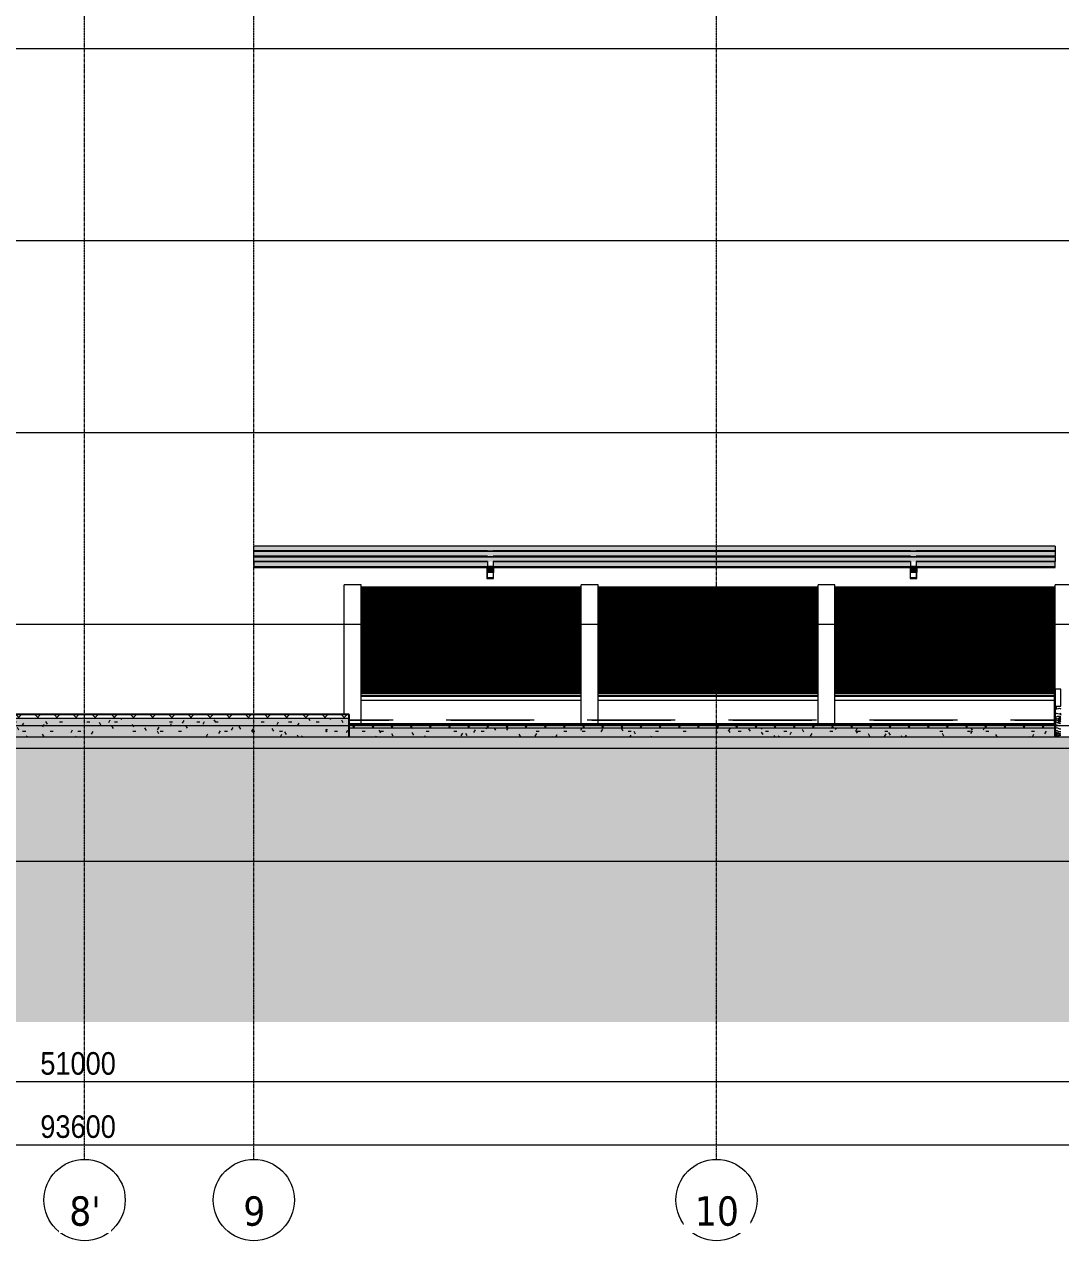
# Model space of a CAD drawing. Header units: millimetres. Extents: x 25061 to 259291, y -8723 to 35400.
# Drawn here: x 79485 to 97853, y -8723 to 12830 of the extents above; entities that cross this region are included whole.
import ezdxf

# ---------------------------------------------------------------- set-up
doc = ezdxf.new("R2010")
doc.units = ezdxf.units.MM
doc.linetypes.add('Centre', pattern=[31.75, 6.35, -4.7625, 15.875, -4.7625])
doc.linetypes.add('Grid Line', pattern=[22.225, 12.7, -3.175, 3.175, -3.175])
for name, color, linetype, lineweight in [('0-1', 7, 'Continuous', 5), ('A-ANNO-DIMS', 211, 'Continuous', 9), ('A-ANNO-DIMS-160', 211, 'Continuous', 9), ('A-DETL-GENF-1', 9, 'Continuous', 9), ('A-DETL-THIN', 151, 'Continuous', 9), ('A-FLOR-1', 10, 'Continuous', 25), ('A-FLOR-2', 7, 'Continuous', 9), ('A-FLOR-3', 192, 'Continuous', 25), ('A-FLOR-LEVL-2', 51, 'Centre', 9), ('A-FLOR-MCUT', 51, 'Continuous', 9), ('A-FLOR-PATT-3', 8, 'Continuous', 9), ('A-GLAZ-CURT', 52, 'Continuous', 9), ('A-GLAZ-CWMG', 51, 'Continuous', 9), ('A-WALL', 113, 'Continuous', 9), ('A-WALL-1', 113, 'Continuous', 18), ('A-WALL-PATT-4', 111, 'Continuous', 9), ('C-PRKG', 70, 'Continuous', 9), ('S-COLS', 52, 'Continuous', 9), ('S-COLS-2', 52, 'Continuous', 18), ('S-GRID-1', 1, 'Grid Line', 9), ('S-GRID-IDEN', 1, 'Continuous', 9)]:
    doc.layers.add(name, color=color, linetype=linetype, lineweight=lineweight)
doc.styles.add('Tahoma_B_1', font='tahomabd.ttf', dxfattribs={"height": 520})
doc.styles.add('UTM Avo', font='', dxfattribs={"width": 0.9, "height": 400})
doc.styles.get('UTM Avo').set_extended_font_data('UTM Avo')
doc.dimstyles.new('1_Dim_chi_tiet_2_5', dxfattribs={"dimscale": 304.8, "dimtxt": 399.720379, "dimasz": 0.629921, "dimexe": 0.524934, "dimexo": 0.0625, "dimgap": 0.052493, "dimtad": 1, "dimdec": 0, "dimrnd": 5, "dimzin": 0, "dimdsep": 46, "dimtxsty": 'UTM Avo', "dimblk1": 'OBLIQUE', "dimblk2": 'OBLIQUE', "dimsah": 1, "dimcen": 0.09, "dimdle": 0.524934, "dimazin": 0, "dimtfac": 1, "dimtdec": 4, "dimtix": 1, "dimtmove": 0, "dimatfit": 3, "dimfxl": 1.049869, "dimfxlon": 1, "dimtvp": 1, "dimtolj": 1, "dimtzin": 0, "dimarcsym": 2})
pattern_1 = [(0, (81080.3, 14125), (650.24, 162.56), [53.645, -434.035, 53.645, -434.035, -2600.96]), (0, (81080.3, 14125), (650.24, 162.56), [-975.36, 53.645, -921.715, 53.645, -434.035, -1137.92]), (0, (81080.3, 14125), (650.24, 162.56), [-2438.4, 53.645, -271.475, 53.645, -759.155]), (120, (81324.14, 14206.28), (-465.9011, 481.8444), [53.645, -434.035, 53.645, -3034.995]), (120, (81324.14, 14206.28), (-465.9011, 481.8444), [-541.325, -434.035, 53.645, -921.715, -1625.6]), (120, (81324.14, 14206.28), (-465.9011, 481.8444), [-1950.72, 53.645, -434.035, 53.645, -1084.275]), (120, (81324.14, 14206.28), (-465.9011, 481.8444), [-2492.045, -271.475, 53.645, -759.155]), (240, (81405.42, 14531.4), (-184.3389, -644.4044), [53.645, -434.035, 53.645, -3034.995]), (240, (81405.42, 14531.4), (-184.3389, -644.4044), [-541.325, -434.035, 53.645, -921.715, -1625.6]), (240, (81405.42, 14531.4), (-184.3389, -644.4044), [-1950.72, 53.645, -434.035, 53.645, -1084.275]), (240, (81405.42, 14531.4), (-184.3389, -644.4044), [-2492.045, -271.475, 53.645, -759.155])]
pattern_2 = [(50, (81080.3, 14125), (291.4942, -25.5022), [30.48, -335.28]), (355, (81080.3, 14125), (-56.389, 305.691), [24.384, -268.224]), (100.451, (81104.6, 14122.88), (235.108, 280.1865), [25.904, -284.944]), (46.184, (81080.3, 14206.28), (433.727, -67.2684), [45.72, -502.92]), (96.636, (81116.45, 14200.67), (379.844, 395.8845), [38.856, -427.416]), (351.184, (81080.3, 14206.3), (379.848, 395.881), [36.576, -402.336]), (21, (81120.94, 14185.96), (242.5828, -163.624), [30.48, -335.28]), (326, (81120.94, 14185.96), (98.883, 294.701), [24.384, -268.224]), (71.451, (81141.16, 14172.33), (341.4672, 131.074), [25.904, -284.944]), (37.5, (81080.3, 14125), (4.9419, 135.28833), [5.364, -259.608, 5.364, -266.924, -269.24]), (37.5, (81080.3, 14125), (4.9419, 135.28833), [-537.261, 5.364, -263.876]), (7.5, (81080.3, 14125), (106.9117, 160.2891), [5.364, -149.88, 5.364, -253.512, -102.616]), (7.5, (81080.3, 14125), (106.9117, 160.2891), [-414.122, 5.364, -97.252]), (327.5, (80989.68, 14125), (216.9455, -9.16625), [5.364, -96.236, 5.364, -311.628, -420.624]), (327.5, (80989.68, 14125), (216.9455, -9.16625), [-418.592, 5.364, -415.26]), (317.5, (80949.04, 14125), (237.007, 40.6827), [5.364, -126.716, 5.364, -205.151, -298.704]), (317.5, (80949.04, 14125), (237.007, 40.6827), [-342.595, 5.364, -293.34])]
pattern_3 = [(45, (81080.3, 14125), (-169.7056, 169.7056), []), (135, (81080.3, 14125), (-169.7056, -169.7056), [])]
pattern_4 = [(11.254, (82989.92, 3337.83), (0.0006, 161.737), [258.979, -1398.491]), (11.254, (81364.32, 3337.83), (0.0006, 161.737), [258.979, -1398.491]), (11.254, (83768.1, 3369.07), (0.0006, 161.737), [258.979, -1398.491]), (11.254, (82142.5, 3369.07), (0.0006, 161.737), [258.979, -1398.491]), (11.254, (83650.32, 3358.04), (0.0006, 161.737), [258.979, -1398.491]), (11.254, (82024.72, 3358.04), (0.0006, 161.737), [258.979, -1398.491]), (11.254, (83530.26, 3421.21), (0.0006, 161.737), [125.876, -1531.594]), (11.254, (81904.66, 3421.21), (0.0006, 161.737), [125.876, -1531.594]), (11.254, (83451.74, 3411.44), (0.0006, 161.737), [258.979, -1398.491]), (11.254, (81826.14, 3411.44), (0.0006, 161.737), [258.979, -1398.491]), (11.254, (83465.6, 3418.45), (0.0006, 161.737), [258.979, -1398.491]), (11.254, (81840, 3418.45), (0.0006, 161.737), [258.979, -1398.491]), (11.254, (82809.74, 3387.66), (0.0006, 161.737), [258.979, -1398.491]), (11.254, (81184.14, 3387.66), (0.0006, 161.737), [258.979, -1398.491]), (11.254, (82823.6, 3395.93), (0.0006, 161.737), [258.979, -1398.491]), (11.254, (81198, 3395.93), (0.0006, 161.737), [258.979, -1398.491]), (11.254, (82827.33, 3401.9), (0.0006, 161.737), [258.979, -1398.491]), (11.254, (81201.73, 3401.9), (0.0006, 161.737), [258.979, -1398.491])]

# ---------------------------------------------------------------- blocks, each defined once
blk = doc.blocks.new('NCV_TKTC_KET CAU_rvt-1-TKCS_MẶT CẮT 1')
at = {"layer": 'A-FLOR-1'}
for p, q in [((97756, 549), (97753, 550)), ((97753, 550), (97753, 348)), ((97756, 347), (97756, 549)), ((97753, 348), (97756, 347))]:
    blk.add_line(p, q, dxfattribs=at)
at = {"layer": 'A-FLOR-2'}
blk.add_line((97753, 428), (97753, 550), dxfattribs=at)
at = {"layer": 'A-FLOR-2', "flags": 128}
for points in [[(97756, 549), (97753, 550), (97753, 550)], [(97753, 348), (97753, 348), (97756, 347)]]:
    blk.add_lwpolyline(points, dxfattribs=at)
blk = doc.blocks.new('xe oto1 - xe oto-615462-TKCS_MẶT CẮT 1')
at = {"layer": 'C-PRKG'}
for p, q in [((68662.564287, 600), (68162.564287, 600)), ((68162.564287, 600), (68212.564287, 600)), ((68662.564287, 600), (68162.564287, 600)), ((68162.564287, 600), (68662.564287, 600)), ((68212.564287, 600), (68162.564287, 600)), ((68162.564287, 600), (68662.564287, 600)), ((68212.564287, 600), (68662.564287, 600)), ((68662.564287, 600), (68212.564287, 600)), ((68942.564287, 600), (68282.564287, 600)), ((68942.564287, 600), (68282.564287, 600)), ((68362.564287, 600), (68862.564287, 600)), ((68862.564287, 600), (68362.564287, 600)), ((68362.564287, 600), (68862.564287, 600)), ((68862.564287, 600), (68362.564287, 600)), ((70542.564287, 600), (69882.564287, 600)), ((70542.564287, 600), (69882.564287, 600)), ((69962.564287, 600), (70462.564287, 600)), ((70462.564287, 600), (69962.564287, 600)), ((69962.564287, 600), (70462.564287, 600)), ((70462.564287, 600), (69962.564287, 600)), ((70662.564287, 600), (70162.564287, 600)), ((70662.564287, 600), (70162.564287, 600)), ((70162.564287, 600), (70612.564287, 600)), ((70662.564287, 600), (70162.564287, 600)), ((70162.564287, 600), (70662.564287, 600)), ((70612.564287, 600), (70162.564287, 600)), ((70612.564287, 600), (70662.564287, 600)), ((70662.564287, 600), (70612.564287, 600))]:
    blk.add_line(p, q, dxfattribs=at)
blk = doc.blocks.new('NBS_CLDPhysicalSecuritySystems_MtlMeshPnlFncngSym_CLDModsecSecurusS3_InfillPanel - NBS_CLDPhysicalSecuritySystems_MtlMeshPnlFncngSym_CLDModsecSecurusS2_InfillPanel-4783969-TKCS_MẶT CẮT 1')
at = {"layer": ''}
h = blk.add_hatch(dxfattribs=at)
h.set_pattern_fill('FP_14', color=256, style=0, pattern_type=2)
h.set_pattern_definition([(0, (97852.564, 850), (0, 13), []), (90, (97852.564, 850), (-76, 5e-15), [])])
h.paths.add_polyline_path([(95639, 971), (96599, 971), (96599, 2850), (95639, 2850), (95639, 1235)])
h.paths.add_polyline_path([(92639, 971), (93553, 971), (93553, 2850), (92639, 2850), (92639, 1235)])
h.paths.add_polyline_path([(91639, 971), (92599, 971), (92599, 2850), (91639, 2850), (91639, 1235)])
h.paths.add_polyline_path([(86639, 971), (87599, 971), (87599, 2850), (86639, 2850), (86639, 1235)])
h.paths.add_polyline_path([(96639, 971), (97599, 971), (97599, 2850), (96639, 2850), (96639, 1235)])
h.paths.add_polyline_path([(94639, 971), (95599, 971), (95599, 2850), (94639, 2850), (94639, 1235)])
h.paths.add_polyline_path([(97639, 971), (97743, 971), (97743, 1050), (97753, 1050), (97753, 2850), (97639, 2850), (97639, 1050)])
h.paths.add_polyline_path([(87639, 971), (88599, 971), (88599, 2850), (87639, 2850), (87639, 1235)])
h.paths.add_polyline_path([(90639, 971), (91599, 971), (91599, 2850), (90639, 2850), (90639, 1235)])
h.paths.add_polyline_path([(88639, 971), (89353, 971), (89353, 2850), (88639, 2850), (88639, 1235)])
h.paths.add_polyline_path([(89653, 971), (90599, 971), (90599, 2850), (89653, 2850), (89653, 1235)])
h.paths.add_polyline_path([(86599, 971), (86599, 2850), (85453, 2850), (85453, 971), (86346, 971)])
h.paths.add_polyline_path([(93853, 971), (94599, 971), (94599, 2850), (93853, 2850), (93853, 1235)])
for p, q in [((86599, 2850), (85453, 2850)), ((86599, 2850), (86599, 971)), ((86603, 2850), (86599, 2850)), ((86635, 2850), (86603, 2850)), ((86639, 2850), (86635, 2850)), ((87599, 2850), (86638, 2850)), ((86639, 971), (86639, 2850)), ((87599, 2850), (87599, 971)), ((87603, 2850), (87599, 2850)), ((87635, 2850), (87603, 2850)), ((87639, 2850), (87635, 2850)), ((88599, 2850), (87638, 2850)), ((87639, 971), (87639, 2850)), ((88599, 2850), (88599, 971)), ((88603, 2850), (88599, 2850)), ((88635, 2850), (88603, 2850)), ((88639, 2850), (88635, 2850)), ((89353, 2850), (88638, 2850)), ((88639, 971), (88639, 2850)), ((90599, 2850), (89653, 2850)), ((90599, 2850), (90599, 971)), ((90603, 2850), (90599, 2850)), ((90635, 2850), (90603, 2850)), ((90639, 2850), (90635, 2850)), ((91599, 2850), (90638, 2850)), ((90639, 971), (90639, 2850)), ((91599, 2850), (91599, 971)), ((91603, 2850), (91599, 2850)), ((91635, 2850), (91603, 2850)), ((91639, 2850), (91635, 2850)), ((92599, 2850), (91638, 2850)), ((91639, 971), (91639, 2850)), ((92599, 2850), (92599, 971)), ((92603, 2850), (92599, 2850)), ((92635, 2850), (92603, 2850)), ((92639, 2850), (92635, 2850)), ((93553, 2850), (92638, 2850)), ((92639, 971), (92639, 2850)), ((94599, 2850), (93853, 2850)), ((94599, 2850), (94599, 971)), ((94603, 2850), (94599, 2850)), ((94635, 2850), (94603, 2850)), ((94639, 2850), (94635, 2850)), ((95599, 2850), (94638, 2850)), ((94639, 971), (94639, 2850)), ((95599, 2850), (95599, 971)), ((95603, 2850), (95599, 2850)), ((95635, 2850), (95603, 2850)), ((95639, 2850), (95635, 2850)), ((96599, 2850), (95638, 2850)), ((95639, 971), (95639, 2850)), ((96599, 2850), (96599, 971)), ((96603, 2850), (96599, 2850)), ((96635, 2850), (96603, 2850)), ((96639, 2850), (96635, 2850)), ((97599, 2850), (96638, 2850)), ((96639, 971), (96639, 2850)), ((97599, 2850), (97599, 971)), ((97603, 2850), (97599, 2850)), ((97635, 2850), (97603, 2850)), ((97639, 2850), (97635, 2850)), ((97753, 2850), (97638, 2850)), ((97639, 971), (97639, 2850)), ((89353, 971), (85453, 971)), ((85453, 930), (89353, 930)), ((86603, 971), (86599, 971)), ((86635, 971), (86603, 971)), ((86638, 971), (86635, 971)), ((87603, 971), (87599, 971)), ((87635, 971), (87603, 971)), ((87638, 971), (87635, 971)), ((88603, 971), (88599, 971)), ((88635, 971), (88603, 971)), ((88638, 971), (88635, 971)), ((93553, 971), (89653, 971)), ((89653, 930), (93553, 930)), ((90603, 971), (90599, 971)), ((90635, 971), (90603, 971)), ((90638, 971), (90635, 971)), ((91603, 971), (91599, 971)), ((91635, 971), (91603, 971)), ((91638, 971), (91635, 971)), ((92603, 971), (92599, 971)), ((92635, 971), (92603, 971)), ((92638, 971), (92635, 971)), ((97743, 971), (93853, 971)), ((93853, 930), (97743, 930)), ((94603, 971), (94599, 971)), ((94635, 971), (94603, 971)), ((94638, 971), (94635, 971)), ((95603, 971), (95599, 971)), ((95635, 971), (95603, 971)), ((95638, 971), (95635, 971)), ((96603, 971), (96599, 971)), ((96635, 971), (96603, 971)), ((96638, 971), (96635, 971)), ((97603, 971), (97599, 971)), ((97635, 971), (97603, 971)), ((97638, 971), (97635, 971))]:
    blk.add_line(p, q, dxfattribs=at)
blk = doc.blocks.new('TRỤ ĐỂ XE - TRỤ ĐỂ XE-2599185-TKCS_MẶT CẮT 1')
at = {"layer": 'S-COLS'}
blk.add_hatch(color=256, dxfattribs=at).paths.add_polyline_path([(65713, 3123), (65713, 3223), (65613, 3223), (65613, 3123)])
for p, q in [((65613, 3501), (65613, 3492)), ((65713, 3501), (65713, 3492)), ((65613, 3409), (65613, 3393)), ((65613, 3309), (65613, 3223)), ((65713, 3409), (65713, 3393)), ((65713, 3309), (65713, 3223)), ((65603, 3207), (65603, 3115)), ((65613, 3123), (65613, 3115)), ((65713, 3123), (65713, 3115)), ((65723, 3207), (65723, 3115))]:
    blk.add_line(p, q, dxfattribs=at)
at = {"layer": 'S-COLS-2'}
for p, q in [((65613, 3115), (65603, 3115)), ((65603, 3115), (65603, 3011)), ((65713, 3223), (65613, 3223)), ((65613, 3223), (65613, 3123)), ((65613, 3123), (65713, 3123)), ((65613, 3022), (65613, 3115)), ((65713, 3022), (65613, 3022)), ((65713, 3123), (65713, 3223)), ((65723, 3115), (65713, 3115)), ((65713, 3115), (65713, 3022)), ((65723, 3011), (65723, 3115)), ((65603, 3011), (65723, 3011))]:
    blk.add_line(p, q, dxfattribs=at)
blk = doc.blocks.new('FP_53-TKCS_MẶT CẮT 1')
at = {"layer": 'A-WALL-PATT-4'}
for p, q in [((97764, 699), (97782, 699)), ((97771, 749), (97773, 703)), ((97782, 699), (97811, 705)), ((97811, 705), (97832, 711)), ((97832, 711), (97853, 703)), ((97764, 534), (97761, 546)), ((97761, 516), (97761, 504)), ((97762, 470), (97761, 470)), ((97762, 528), (97763, 522)), ((97763, 522), (97762, 510)), ((97762, 485), (97765, 510)), ((97764, 534), (97772, 528)), ((97765, 613), (97777, 626)), ((97765, 558), (97776, 558)), ((97765, 510), (97771, 510)), ((97765, 461), (97773, 473)), ((97771, 510), (97780, 498)), ((97772, 528), (97790, 522)), ((97773, 473), (97791, 467)), ((97776, 558), (97801, 571)), ((97777, 626), (97805, 619)), ((97780, 498), (97794, 504)), ((97790, 522), (97809, 528)), ((97791, 467), (97809, 455)), ((97794, 504), (97807, 491)), ((97801, 571), (97832, 571)), ((97805, 619), (97832, 613)), ((97807, 510), (97816, 516)), ((97807, 510), (97818, 498)), ((97807, 491), (97822, 473)), ((97809, 528), (97832, 546)), ((97809, 455), (97832, 443)), ((97816, 516), (97832, 528)), ((97818, 498), (97832, 491)), ((97821, 510), (97832, 516)), ((97821, 510), (97832, 504)), ((97822, 473), (97832, 473)), ((97832, 613), (97853, 613)), ((97832, 571), (97853, 564)), ((97853, 539), (97832, 546)), ((97832, 528), (97850, 528)), ((97832, 516), (97843, 516)), ((97843, 516), (97832, 504)), ((97851, 510), (97832, 491)), ((97832, 473), (97848, 485)), ((97832, 443), (97853, 453)), ((97846, 630), (97853, 588)), ((97848, 485), (97853, 490)), ((97850, 528), (97853, 526)), ((97853, 512), (97851, 510)), ((97761, 266), (97763, 272)), ((97761, 254), (97762, 260)), ((97762, 260), (97764, 254)), ((97763, 345), (97775, 370)), ((97763, 296), (97771, 309)), ((97763, 272), (97766, 272)), ((97763, 235), (97772, 217)), ((97764, 254), (97769, 248)), ((97765, 418), (97781, 418)), ((97766, 272), (97771, 284)), ((97774, 278), (97768, 260)), ((97768, 260), (97773, 248)), ((97769, 248), (97774, 235)), ((97771, 309), (97782, 321)), ((97771, 284), (97778, 290)), ((97772, 260), (97775, 266)), ((97775, 254), (97772, 260)), ((97772, 217), (97790, 211)), ((97773, 248), (97781, 248)), ((97782, 272), (97774, 278)), ((97774, 235), (97782, 235)), ((97775, 370), (97795, 363)), ((97775, 266), (97782, 260)), ((97782, 260), (97775, 254)), ((97778, 290), (97786, 284)), ((97781, 418), (97802, 409)), ((97781, 248), (97788, 266)), ((97782, 321), (97800, 309)), ((97788, 266), (97782, 272)), ((97782, 235), (97789, 254)), ((97786, 284), (97797, 278)), ((97789, 254), (97804, 260)), ((97790, 211), (97806, 229)), ((97795, 363), (97832, 345)), ((97797, 278), (97812, 266)), ((97800, 309), (97816, 290)), ((97802, 409), (97832, 400)), ((97804, 260), (97817, 254)), ((97806, 229), (97832, 229)), ((97812, 266), (97832, 266)), ((97816, 290), (97832, 302)), ((97817, 254), (97832, 254)), ((97826, 206), (97832, 253)), ((97832, 400), (97853, 410)), ((97832, 345), (97853, 345)), ((97832, 302), (97853, 298)), ((97832, 266), (97840, 266)), ((97832, 254), (97848, 260)), ((97832, 229), (97853, 234)), ((97840, 266), (97853, 270)), ((97848, 260), (97853, 258))]:
    blk.add_line(p, q, dxfattribs=at)
blk = doc.blocks.new('Rectangular Mullion - 40 x 80mm-4717218-TKCS_MẶT CẮT 1')
at = {"layer": 'A-GLAZ-CWMG'}
for points in [[(97145, 3581), (97753, 3581), (97753, 3585), (83553, 3585), (83553, 3581), (96345, 3581)], [(92346, 3501), (97753, 3501), (97753, 3581), (83553, 3581), (83553, 3501), (91546, 3501)]]:
    blk.add_hatch(color=256, dxfattribs=at).paths.add_polyline_path(points)
for p, q in [((83553, 3581), (83553, 3585)), ((97753, 3585), (83553, 3585)), ((83553, 3501), (83553, 3581)), ((97753, 3581), (83553, 3581)), ((87693, 3501), (83553, 3501)), ((95193, 3501), (87793, 3501)), ((97753, 3501), (95293, 3501)), ((97753, 3585), (97753, 3581)), ((97753, 3581), (97753, 3501))]:
    blk.add_line(p, q, dxfattribs=at)
blk = doc.blocks.new('System Panel - Glazed-4717216-TKCS_MẶT CẮT 1')
at = {"layer": 'A-GLAZ-CURT'}
h = blk.add_hatch(dxfattribs=at)
h.set_pattern_fill('FP_30', color=256, style=0, pattern_type=2)
h.set_pattern_definition(pattern_4)
h.paths.add_polyline_path([(92346, 3219), (95193, 3219), (95193, 3307), (87793, 3307), (87793, 3219), (91546, 3219)])
h.paths.add_polyline_path([(97753, 3219), (97753, 3307), (95293, 3307), (95293, 3219), (97145, 3219)])
h.paths.add_polyline_path([(86746, 3219), (87693, 3219), (87693, 3307), (83553, 3307), (83553, 3219)])
for p, q in [((87693, 3307), (83553, 3307)), ((83553, 3307), (83553, 3219)), ((95193, 3307), (87793, 3307)), ((97753, 3307), (95293, 3307)), ((97753, 3219), (97753, 3307)), ((97753, 3219), (83553, 3219)), ((83553, 3219), (83553, 3207)), ((83553, 3207), (97753, 3207)), ((97753, 3207), (97753, 3219))]:
    blk.add_line(p, q, dxfattribs=at)
blk = doc.blocks.new('System Panel - Glazed-4717225-TKCS_MẶT CẮT 1')
at = {"layer": 'A-GLAZ-CURT'}
h = blk.add_hatch(dxfattribs=at)
h.set_pattern_fill('FP_30', color=256, style=0, pattern_type=2)
h.set_pattern_definition(pattern_4)
h.paths.add_polyline_path([(92346, 3406), (95193, 3406), (95193, 3408), (87793, 3408), (87793, 3406), (91546, 3406)])
h.paths.add_polyline_path([(83553, 3406), (87693, 3406), (87693, 3408), (83553, 3408)])
h.paths.add_polyline_path([(97753, 3406), (97753, 3408), (95293, 3408), (95293, 3406), (97145, 3406)])
h.paths.add_polyline_path([(87793, 3492), (95193, 3492), (95193, 3501), (87793, 3501)])
h.paths.add_polyline_path([(83553, 3492), (87693, 3492), (87693, 3501), (83553, 3501)])
h.paths.add_polyline_path([(97753, 3492), (97753, 3501), (95293, 3501), (95293, 3492), (97145, 3492)])
h = blk.add_hatch(dxfattribs=at)
h.set_pattern_fill('FP_31', color=256, style=0, pattern_type=2)
h.set_pattern_definition([(63.321, (82989.9, 14315.4), (-0.006, 1617.535), [565.71, -3054.82]), (63.321, (81364.3, 14315.4), (-0.006, 1617.535), [565.71, -3054.82]), (63.321, (83768.1, 14627.9), (-0.006, 1617.535), [565.71, -3054.82]), (63.321, (82142.5, 14627.9), (-0.006, 1617.535), [565.71, -3054.82]), (63.321, (83650.3, 14517.6), (-0.006, 1617.535), [565.71, -3054.82]), (63.321, (82024.7, 14517.6), (-0.006, 1617.535), [565.71, -3054.82]), (63.321, (83530.26, 15149.4), (-0.006, 1617.535), [274.96, -3345.57]), (63.321, (81904.66, 15149.4), (-0.006, 1617.535), [274.96, -3345.57]), (63.321, (83451.74, 15051.6), (-0.006, 1617.535), [565.71, -3054.82]), (63.321, (81826.14, 15051.6), (-0.006, 1617.535), [565.71, -3054.82]), (63.321, (83465.6, 15121.8), (-0.006, 1617.535), [565.71, -3054.82]), (63.321, (81840, 15121.8), (-0.006, 1617.535), [565.71, -3054.82]), (63.321, (82809.74, 14813.85), (-0.006, 1617.535), [565.71, -3054.82]), (63.321, (81184.14, 14813.85), (-0.006, 1617.535), [565.71, -3054.82]), (63.321, (82823.6, 14896.6), (-0.006, 1617.535), [565.71, -3054.82]), (63.321, (81198, 14896.6), (-0.006, 1617.535), [565.71, -3054.82]), (63.321, (82827.3, 14956.2), (-0.006, 1617.535), [565.71, -3054.82]), (63.321, (81201.7, 14956.2), (-0.006, 1617.535), [565.71, -3054.82])])
h.paths.add_polyline_path([(92346, 3394), (95193, 3394), (95193, 3406), (87793, 3406), (87793, 3394), (91546, 3394)])
h.paths.add_polyline_path([(97753, 3394), (97753, 3406), (95293, 3406), (95293, 3394), (97145, 3394)])
h.paths.add_polyline_path([(86746, 3394), (87693, 3394), (87693, 3406), (83553, 3406), (83553, 3394)])
for p, q in [((83553, 3501), (83553, 3492)), ((97753, 3492), (97753, 3501)), ((83553, 3408), (83553, 3406)), ((83553, 3406), (87693, 3406)), ((83553, 3406), (83553, 3394)), ((87693, 3394), (83553, 3394)), ((87793, 3406), (95193, 3406)), ((95193, 3394), (87793, 3394)), ((95293, 3406), (97753, 3406)), ((97753, 3394), (95293, 3394)), ((97753, 3406), (97753, 3408)), ((97753, 3394), (97753, 3406))]:
    blk.add_line(p, q, dxfattribs=at)
blk = doc.blocks.new('Rectangular Mullion - 40 x 80mm-4717223-TKCS_MẶT CẮT 1')
at = {"layer": 'A-GLAZ-CWMG'}
for points in [[(97145, 3389), (97753, 3389), (97753, 3393), (83553, 3393), (83553, 3389), (96345, 3389)], [(92346, 3309), (97753, 3309), (97753, 3389), (83553, 3389), (83553, 3309), (91546, 3309)]]:
    blk.add_hatch(color=256, dxfattribs=at).paths.add_polyline_path(points)
for p, q in [((83553, 3389), (83553, 3393)), ((97753, 3393), (83553, 3393)), ((83553, 3309), (83553, 3389)), ((97753, 3389), (83553, 3389)), ((87693, 3309), (83553, 3309)), ((95193, 3309), (87793, 3309)), ((97753, 3309), (95293, 3309)), ((97753, 3393), (97753, 3389)), ((97753, 3389), (97753, 3309))]:
    blk.add_line(p, q, dxfattribs=at)
blk = doc.blocks.new('Grid - M_Grid Head - Circle-353313-TKCS_MẶT CẮT 1')
at = {"layer": 'S-GRID-IDEN'}
blk.add_circle((33652.564287, -8003.082963), 720, dxfattribs=at)
blk = doc.blocks.new('DIMBLOCK32-TKCS_MẶT CẮT 1')
at = {"layer": 'A-ANNO-DIMS-160'}
for p, q in [((54953, -5582), (54953, -6062)), ((54953, -5902), (54953, -5582)), ((105953, -5582), (105953, -6062)), ((105953, -5902), (105953, -5582)), ((54953, -5902), (105953, -5902))]:
    blk.add_line(p, q, dxfattribs=at)
at = {"layer": 'A-ANNO-DIMS-160', "lineweight": 25}
for p, q in [((54953, -5902), (55049, -5806)), ((105953, -5902), (106049, -5806)), ((54953, -5902), (54857, -5998)), ((105953, -5902), (105857, -5998))]:
    blk.add_line(p, q, dxfattribs=at)
at = {"layer": 'A-ANNO-DIMS-160', "color": 0, "insert": (79768, -5382), "char_height": 400, "width": 1643.29, "attachment_point": 1, "line_spacing_factor": 1.110334, "style": 'UTM Avo'}
blk.add_mtext('51000', dxfattribs=at)
blk = doc.blocks.new('_Oblique')
at = {"color": 0, "linetype": 'ByBlock', "lineweight": -2}
blk.add_line((-0.5, -0.5), (0.5, 0.5), dxfattribs=at)
blk = doc.blocks.new('DIMBLOCK40-TKCS_MẶT CẮT 1')
at = {"layer": 'A-ANNO-DIMS-160'}
for p, q in [((33653, -6702), (33653, -7182)), ((33653, -7022), (33653, -6702)), ((127253, -6702), (127253, -7182)), ((127253, -7022), (127253, -6702)), ((33493, -7022), (127413, -7022))]:
    blk.add_line(p, q, dxfattribs=at)
at = {"layer": 'A-ANNO-DIMS-160', "lineweight": 25}
for p, q in [((33653, -7022), (33557, -7118)), ((33653, -7022), (33749, -6926)), ((127253, -7022), (127157, -7118)), ((127253, -7022), (127349, -6926))]:
    blk.add_line(p, q, dxfattribs=at)
at = {"layer": 'A-ANNO-DIMS-160', "color": 0, "insert": (79768, -6502), "char_height": 400, "width": 1643.29, "attachment_point": 1, "line_spacing_factor": 1.110334, "style": 'UTM Avo'}
blk.add_mtext('93600', dxfattribs=at)

msp = doc.modelspace()

# ---------------------------------------------------------------- hatches: boundary and pattern name
at = {"layer": 'A-DETL-GENF-1'}
h = msp.add_hatch(dxfattribs=at)
h.set_pattern_fill('FP_32', color=256, style=0, pattern_type=2)
h.set_pattern_definition([(0, (81080.3, 14125), (774.192, 774.192), [774.192, -774.192]), (0, (81080.3, 14415.3), (774.192, 774.192), [774.192, -774.192]), (0, (81080.3, 14705.64), (774.192, 774.192), [774.192, -774.192]), (90, (81177.1, 14802.4), (-774.192, 774.192), [774.192, -774.192]), (90, (81467.4, 14802.4), (-774.192, 774.192), [774.192, -774.192]), (90, (81757.7, 14802.4), (-774.192, 774.192), [774.192, -774.192])])
h.paths.add_polyline_path([(29155.7, -4846.7), (131539.2, -4846.7), (131539.2, -172.5), (129801.5, -74.5), (127252.6, -74.5), (127252.6, -2750), (126852.6, -2750), (126852.6, -2350), (122802.7, -2350), (122802.7, -2750), (122402.7, -2750), (122402.7, -2350), (118552.2, -2350), (118552.2, -2750), (118152.4, -2750), (118152.4, -2350), (115052.8, -2350), (115052.8, -2750), (114652.8, -2750), (114652.8, -2350), (111633.9, -2350), (111633.9, -2750), (111215.1, -2750), (111215.1, -2350), (107235.6, -2350), (107235.6, -3550), (107285.6, -3550), (107285.6, -3600), (105055, -3600), (105055, -3550), (105105, -3550), (105105, -2050), (105952.6, -2050), (105952.6, 200), (54952.6, 200), (54952.6, -2050), (55792.6, -2050), (55792.6, -3550), (55842.6, -3550), (55842.6, -3600), (53619.6, -3600), (53619.6, -3550), (53669.6, -3550), (53669.6, -2350), (49690, -2350), (49690, -2750), (49273.2, -2750), (49273.2, -2350), (46252.6, -2350), (46252.6, -2750), (45852.6, -2750), (45852.6, -2350), (42752.6, -2350), (42752.6, -2750), (42352.6, -2750), (42352.6, -2350), (38502.7, -2350), (38502.7, -2750), (38102.7, -2750), (38102.7, -2350), (34052.6, -2350), (34052.6, -2750), (33652.6, -2750), (33652.6, 0), (31103.5, 0), (29155.7, -121.7), (29155.7, -4610)])
at = {"layer": 'A-FLOR-PATT-3'}
h = msp.add_hatch(dxfattribs=at)
h.set_pattern_fill('FP_10', color=256, style=0, pattern_type=2)
h.set_pattern_definition(pattern_3)
h.paths.add_polyline_path([(85146.7, 530), (85242.6, 530), (85242.6, 600), (75662.6, 600), (75662.6, 530), (83546.9, 530)])
h = msp.add_hatch(dxfattribs=at)
h.set_pattern_fill('FP_1', color=256, style=0, pattern_type=2)
h.set_pattern_definition(pattern_1)
h.paths.add_polyline_path([(85146.7, 200), (85242.6, 200), (85242.6, 530), (75662.6, 530), (75662.6, 200), (83546.9, 200)])
h = msp.add_hatch(dxfattribs=at)
h.set_pattern_fill('FP_9', color=256, style=0, pattern_type=2)
h.set_pattern_definition(pattern_2)
h.paths.add_polyline_path([(85146.7, 200), (85242.6, 200), (85242.6, 530), (75662.6, 530), (75662.6, 200), (83546.9, 200)])
h = msp.add_hatch(dxfattribs=at)
h.set_pattern_fill('FP_10', color=256, style=0, pattern_type=2)
h.set_pattern_definition(pattern_3)
h.paths.add_polyline_path([(97144.7, 358.2), (97752.6, 358.2), (97752.6, 428.2), (85242.6, 428.2), (85242.6, 358.2), (96344.9, 358.2)])
h = msp.add_hatch(dxfattribs=at)
h.set_pattern_fill('FP_1', color=256, style=0, pattern_type=2)
h.set_pattern_definition(pattern_1)
h.paths.add_polyline_path([(97144.7, 200), (97752.6, 200), (97752.6, 358.2), (85242.6, 358.2), (85242.6, 200), (96344.9, 200)])
h = msp.add_hatch(dxfattribs=at)
h.set_pattern_fill('FP_9', color=256, style=0, pattern_type=2)
h.set_pattern_definition(pattern_2)
h.paths.add_polyline_path([(97144.7, 200), (97752.6, 200), (97752.6, 358.2), (85242.6, 358.2), (85242.6, 200), (96344.9, 200)])

# ---------------------------------------------------------------- linework, layer by layer
at = {"layer": 'A-DETL-THIN'}
msp.add_line((105952.6, 200), (54952.6, 200), dxfattribs=at)
at = {"layer": 'A-FLOR-3'}
for p, q in [((85242.6, 600), (75662.6, 600)), ((85242.6, 200), (85242.6, 600)), ((97752.6, 428.2), (85242.6, 428.2)), ((97752.6, 200), (97752.6, 428.2))]:
    msp.add_line(p, q, dxfattribs=at)
at = {"layer": 'A-FLOR-LEVL-2'}
for p, q in [((25061.1, 12400), (134152.6, 12400)), ((25061.1, 9000), (134152.6, 9000)), ((25061.1, 5600), (134152.6, 5600)), ((25061.1, 2200), (134152.6, 2200)), ((134152.6, 400), (25061.1, 400)), ((132120.6, 0), (25061.1, 0)), ((25061.1, -2000), (132120.6, -2000))]:
    msp.add_line(p, q, dxfattribs=at)
at = {"layer": 'A-FLOR-MCUT'}
for p, q in [((85242.6, 530), (75662.6, 530)), ((97752.6, 358.2), (85242.6, 358.2))]:
    msp.add_line(p, q, dxfattribs=at)
at = {"layer": 'A-WALL'}
for p, q in [((97742.6, 428.2), (97742.6, 1050)), ((97742.6, 1050), (97752.6, 1050)), ((89352.6, 850), (85452.6, 850)), ((93552.6, 850), (89652.6, 850)), ((97742.6, 850), (93852.6, 850)), ((97752.6, 750), (97752.6, 428.2))]:
    msp.add_line(p, q, dxfattribs=at)
at = {"layer": 'A-WALL-1'}
for p, q in [((97752.6, 1050), (97752.6, 750)), ((97852.6, 1050), (97752.6, 1050)), ((97852.6, 750), (97852.6, 1050)), ((97752.6, 750), (97852.6, 750))]:
    msp.add_line(p, q, dxfattribs=at)
at = {"layer": 'S-COLS'}
for p, q in [((85152.6, 600), (85152.6, 2900)), ((85452.6, 2900), (85152.6, 2900)), ((85452.6, 428.2), (85452.6, 2900)), ((89352.6, 428.2), (89352.6, 2900)), ((89652.6, 2900), (89352.6, 2900)), ((89652.6, 428.2), (89652.6, 2900)), ((93552.6, 428.2), (93552.6, 2900)), ((93852.6, 2900), (93552.6, 2900)), ((93852.6, 428.2), (93852.6, 2900)), ((97752.6, 1050), (97752.6, 2900)), ((98052.6, 2900), (97752.6, 2900))]:
    msp.add_line(p, q, dxfattribs=at)
at = {"layer": 'S-GRID-1'}
for p, q in [((80552.6, -3283.1), (80552.6, 30285.9)), ((83552.6, -3283.1), (83552.6, 30285.9)), ((91752.6, -3283.1), (91752.6, 30285.9)), ((80552.6, -7283.1), (80552.6, -3283.1)), ((83552.6, -7283.1), (83552.6, -3283.1)), ((91752.6, -7283.1), (91752.6, -3283.1))]:
    msp.add_line(p, q, dxfattribs=at)

# ---------------------------------------------------------------- block references
at = {"layer": ''}
msp.add_blockref('NBS_CLDPhysicalSecuritySystems_MtlMeshPnlFncngSym_CLDModsecSecurusS3_InfillPanel - NBS_CLDPhysicalSecuritySystems_MtlMeshPnlFncngSym_CLDModsecSecurusS2_InfillPanel-4783969-TKCS_MẶT CẮT 1', (0, 0), dxfattribs=at)
at = {"layer": '0-1'}
msp.add_blockref('NCV_TKTC_KET CAU_rvt-1-TKCS_MẶT CẮT 1', (0, 0), dxfattribs=at)
at = {"layer": 'A-GLAZ-CURT'}
for name in ['System Panel - Glazed-4717225-TKCS_MẶT CẮT 1', 'System Panel - Glazed-4717216-TKCS_MẶT CẮT 1']:
    msp.add_blockref(name, (0, 0), dxfattribs=at)
at = {"layer": 'A-GLAZ-CWMG'}
for name, p in [('Rectangular Mullion - 40 x 80mm-4717218-TKCS_MẶT CẮT 1', (0, 0)), ('Rectangular Mullion - 40 x 80mm-4717223-TKCS_MẶT CẮT 1', (0, 99.5)), ('Rectangular Mullion - 40 x 80mm-4717223-TKCS_MẶT CẮT 1', (0, 0))]:
    msp.add_blockref(name, p, dxfattribs=at)
at = {"layer": 'A-WALL'}
msp.add_blockref('FP_53-TKCS_MẶT CẮT 1', (0, 0), dxfattribs=at)
at = {"layer": 'C-PRKG'}
for p in [(17080, -100), (19580, -100), (22080, -100), (24580, -100), (27080, -100)]:
    msp.add_blockref('xe oto1 - xe oto-615462-TKCS_MẶT CẮT 1', p, dxfattribs=at)
at = {"layer": 'S-COLS'}
for p in [(22080, 0), (29580, 0)]:
    msp.add_blockref('TRỤ ĐỂ XE - TRỤ ĐỂ XE-2599185-TKCS_MẶT CẮT 1', p, dxfattribs=at)
at = {"layer": 'S-GRID-IDEN'}
for p in [(46900, 0), (49900, 0), (58100, 0)]:
    msp.add_blockref('Grid - M_Grid Head - Circle-353313-TKCS_MẶT CẮT 1', p, dxfattribs=at)

# ---------------------------------------------------------------- dimensions: what is measured, and where the dimension line sits
at = {"layer": 'A-ANNO-DIMS'}
for base, p1, p2, override, picture, middle in [((105952.6, -5901.8), (54952.6, -5581.8), (105952.6, -5581.8), {"dimpost": '<>', "dimfxl": 51000}, 'DIMBLOCK32-TKCS_MẶT CẮT 1', (80452.6, -5678.8)), ((127252.6, -7021.8), (33652.6, -6701.8), (127252.6, -6701.8), {"dimpost": '<>', "dimfxl": 93600}, 'DIMBLOCK40-TKCS_MẶT CẮT 1', (80452.6, -6798.8))]:
    dim = msp.add_linear_dim(base=base, p1=p1, p2=p2, dimstyle='1_Dim_chi_tiet_2_5', override=override, dxfattribs=at)
    dim.commit()
    dim.dimension.update_dxf_attribs({"geometry": picture, "text_midpoint": middle})

# ---------------------------------------------------------------- next in the draw order: texts
at = {"layer": 'S-GRID-IDEN', "char_height": 520, "attachment_point": 5, "line_spacing_factor": 0.996129, "style": 'Tahoma_B_1', "bg_fill": 3, "box_fill_scale": 1.25, "bg_fill_color": 256, "bg_fill_true_color": 13158600, "bg_fill_transparency": 0}
for s, insert, width in [("\\pt2031.9988,4063.9976,6096.0016,8128.0004,10159.9992,12191.998,14224.002,16256.0008,18287.9996,20319.9984,22352.0024,24384.0012,26416,28447.9988,30479.9976,32512.0016,34544.0004,36575.9992,38607.998,40640.002,42672.0008,44703.9996,46735.9984,48768.0024,50800.0012,52832,54863.9988,56895.9976,58928.0016,60960.0004,62991.9992,65023.998;8'", (80560.1, -8202.8), 656), ('\\pt2031.9988,4063.9976,6096.0016,8128.0004,10159.9992,12191.998,14224.002,16256.0008,18287.9996,20319.9984,22352.0024,24384.0012,26416,28447.9988,30479.9976,32512.0016,34544.0004,36575.9992,38607.998,40640.002,42672.0008,44703.9996,46735.9984,48768.0024,50800.0012,52832,54863.9988,56895.9976,58928.0016,60960.0004,62991.9992,65023.998;9', (83560.1, -8202.8), 465.6), ('\\pt2031.9988,4063.9976,6096.0016,8128.0004,10159.9992,12191.998,14224.002,16256.0008,18287.9996,20319.9984,22352.0024,24384.0012,26416,28447.9988,30479.9976,32512.0016,34544.0004,36575.9992,38607.998,40640.002,42672.0008,44703.9996,46735.9984,48768.0024,50800.0012,52832,54863.9988,56895.9976,58928.0016,60960.0004,62991.9992,65023.998;10', (91759.3, -8202.8), 921.6)]:
    msp.add_mtext(s, dxfattribs=dict(at, insert=insert, width=width))

doc.saveas('drawing.dxf')
